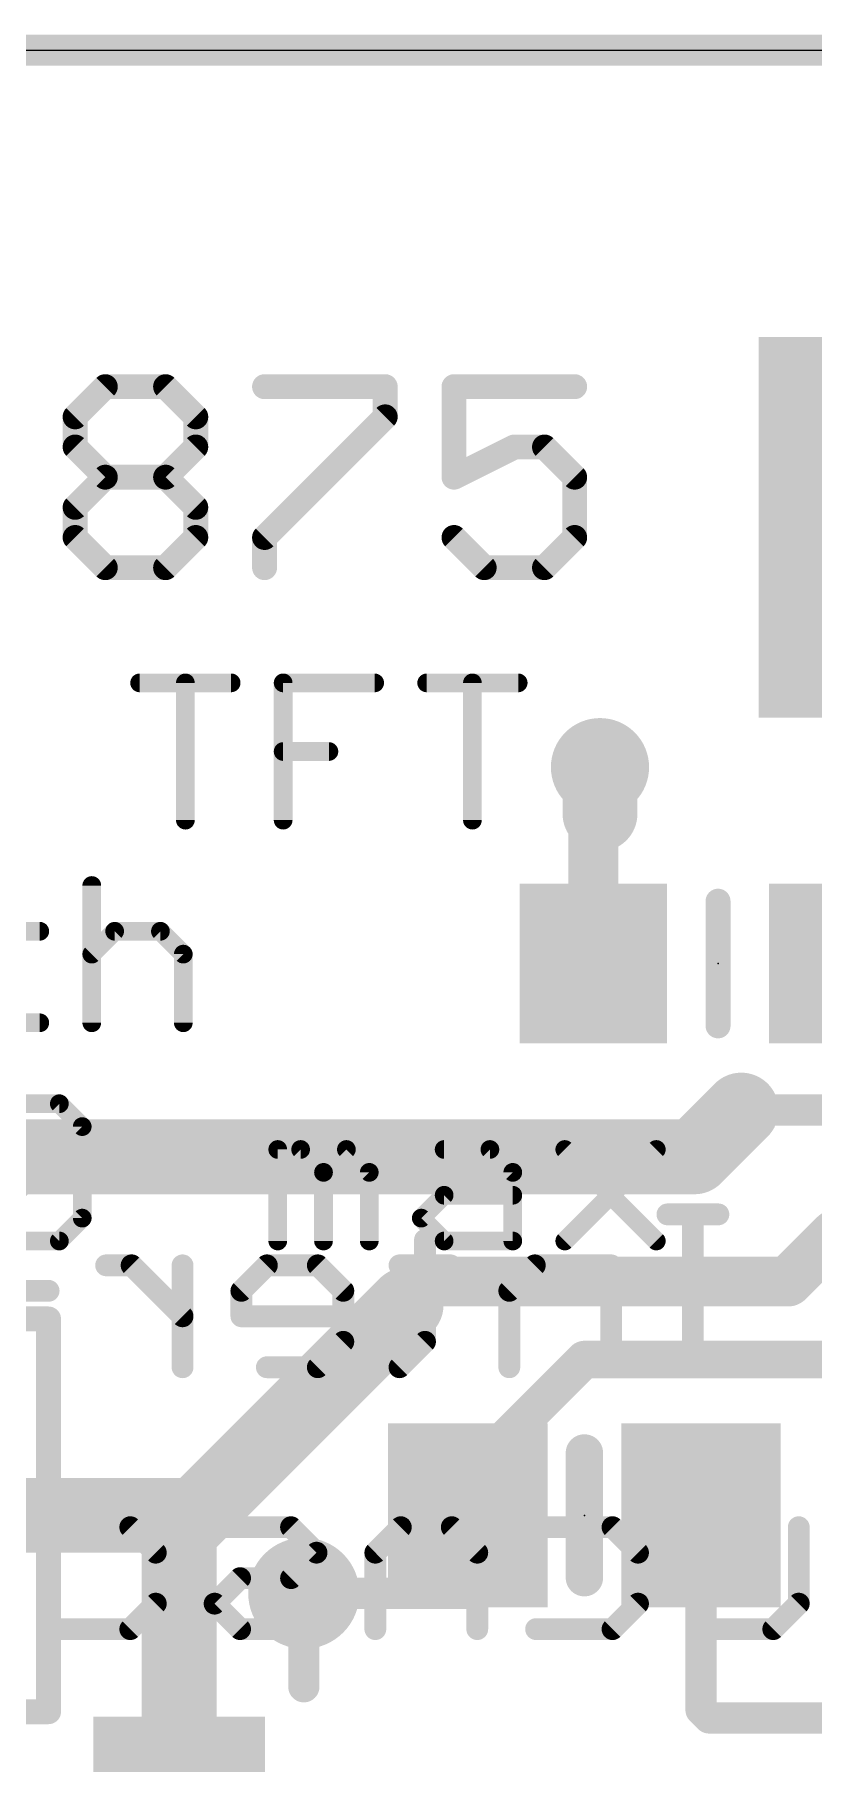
# Model space of a CAD drawing. Extents: x -0.1 to 49.3, y -0.1 to 40.8.
# Drawn here: x 9.99 to 16.34, y 26.68 to 40.77 of the extents above; entities that cross this region are included whole.
import ezdxf

# ---------------------------------------------------------------- set-up
doc = ezdxf.new("R2010")
doc.units = 0
for name, color, linetype in [('1', 12, 'CONTINUOUS'), ('16', 132, 'CONTINUOUS'), ('18', 110, 'CONTINUOUS'), ('20', 53, 'CONTINUOUS'), ('21', 40, 'CONTINUOUS'), ('22', 6, 'CONTINUOUS'), ('23', 53, 'CONTINUOUS')]:
    doc.layers.add(name, color=color, linetype=linetype)

# ---------------------------------------------------------------- blocks, each defined once
blk = doc.blocks.new('RECT')
blk.add_solid([(-0.5, -0.5), (0.5, -0.5), (-0.5, 0.5), (0.5, 0.5)])
blk = doc.blocks.new('ROUNDV')
at = {"const_width": 0.5}
blk.add_lwpolyline([(0, -0.25, 1), (0, 0.25, 1), (0, -0.25)], format="xyb", dxfattribs=at)

msp = doc.modelspace()

# ---------------------------------------------------------------- linework, layer by layer
at = {"layer": '1'}
for points, const_width in [([(14.543, 34.744), (14.597, 34.798)], 0.4064), ([(14.543, 33.198), (14.543, 34.744)], 0.4064), ([(15.748, 32.004), (15.367, 31.623)], 0.6096), ([(17.137, 32.004), (15.748, 32.004)], 0.254), ([(15.367, 31.623), (6.7865, 31.623)], 0.6096), ([(16.51, 30.988), (16.129, 30.607)], 0.4064), ([(17.01, 30.988), (16.51, 30.988)], 0.4064), ([(11.303, 28.702), (13.0175, 30.4165)], 0.6096), ([(13.208, 30.607), (13.0175, 30.4165)], 0.4064), ([(16.129, 30.607), (13.208, 30.607)], 0.4064), ([(14.47, 29.972), (13.708, 29.21)], 0.3048), ([(16.502, 29.972), (14.47, 29.972)], 0.3048), ([(13.708, 29.21), (13.708, 28.89)], 0.3048), ([(13.708, 28.89), (13.52, 28.702)], 0.3048), ([(8.5645, 28.702), (11.303, 28.702)], 0.6096), ([(11.303, 28.702), (11.168, 28.567)], 0.6096), ([(11.168, 28.567), (11.168, 26.361)], 0.6096), ([(13.52, 28.702), (13.52, 28.067)], 0.254), ([(15.42, 27.117), (15.42, 28.702)], 0.254), ([(13.52, 28.067), (12.184, 28.067)], 0.254), ([(15.486, 27.051), (15.42, 27.117)], 0.254), ([(20.5025, 27.051), (15.486, 27.051)], 0.254)]:
    msp.add_lwpolyline(points, dxfattribs=dict(at, const_width=const_width))
for points, const_width in [([(14.6446, 34.744, 1), (14.4414, 34.744)], 0.2032), ([(14.6688, 34.7262, 1), (14.5252, 34.8698)], 0.2032), ([(14.4712, 34.8158, 1), (14.6148, 34.6722)], 0.2032), ([(14.4414, 33.198, 1), (14.6446, 33.198)], 0.2032), ([(15.8558, 31.8962, 1), (15.6402, 32.1118)], 0.3048), ([(15.748, 32.0675, 1), (15.748, 31.9405)], 0.127), ([(15.2592, 31.7308, 1), (15.4748, 31.5152)], 0.3048), ([(15.367, 31.4706, 1), (15.367, 31.7754)], 0.3048), ([(16.51, 31.0896, 1), (16.51, 30.8864)], 0.2032), ([(13.1253, 30.3087, 1), (12.9097, 30.5243)], 0.3048), ([(13.208, 30.7086, 1), (13.208, 30.5054)], 0.2032), ([(13.2798, 30.5352, 1), (13.1362, 30.6788)], 0.2032), ([(16.0572, 30.6788, 1), (16.2008, 30.5352)], 0.2032), ([(16.129, 30.5054, 1), (16.129, 30.7086)], 0.2032), ([(12.9457, 30.4883, 1), (13.0893, 30.3447)], 0.2032), ([(14.47, 30.0482, 1), (14.47, 29.8958)], 0.1524), ([(14.5239, 29.9181, 1), (14.4161, 30.0259)], 0.1524), ([(13.7842, 29.21, 1), (13.6318, 29.21)], 0.1524), ([(13.6541, 29.2639, 1), (13.7619, 29.1561)], 0.1524), ([(13.7619, 28.8361, 1), (13.6541, 28.9439)], 0.1524), ([(11.1952, 28.8098, 1), (11.4108, 28.5942)], 0.3048), ([(11.4108, 28.5942, 1), (11.1952, 28.8098)], 0.3048), ([(11.303, 28.5496, 1), (11.303, 28.8544)], 0.3048), ([(13.6318, 28.89, 1), (13.7842, 28.89)], 0.1524), ([(11.0602, 28.6748, 1), (11.2758, 28.4592)], 0.3048), ([(11.3204, 28.567, 1), (11.0156, 28.567)], 0.3048), ([(13.4661, 28.7559, 1), (13.5739, 28.6481)], 0.1524), ([(13.5835, 28.702, 1), (13.4565, 28.702)], 0.127), ([(15.4835, 28.702, 1), (15.3565, 28.702)], 0.127), ([(12.184, 28.1305, 1), (12.184, 28.0035)], 0.127), ([(13.52, 28.0035, 1), (13.52, 28.1305)], 0.127), ([(13.4565, 28.067, 1), (13.5835, 28.067)], 0.127), ([(15.4649, 27.1619, 1), (15.3751, 27.0721)], 0.127), ([(15.3565, 27.117, 1), (15.4835, 27.117)], 0.127), ([(15.486, 27.1145, 1), (15.486, 26.9875)], 0.127), ([(15.4411, 27.0061, 1), (15.5309, 27.0959)], 0.127)]:
    msp.add_lwpolyline(points, format="xyb", dxfattribs=dict(at, const_width=const_width))
at = {"layer": '16'}
for points, const_width in [([(49.133, 40.64), (0.254, 40.64)], 0.254), ([(14.597, 34.798), (14.597, 34.417)], 0.6096), ([(12.184, 28.067), (12.184, 27.305)], 0.254)]:
    msp.add_lwpolyline(points, dxfattribs=dict(at, const_width=const_width))
for points, const_width in [([(14.7494, 34.798, 1), (14.4446, 34.798)], 0.3048), ([(14.4446, 34.417, 1), (14.7494, 34.417)], 0.3048), ([(12.2475, 28.067, 1), (12.1205, 28.067)], 0.127), ([(12.1205, 27.305, 1), (12.2475, 27.305)], 0.127)]:
    msp.add_lwpolyline(points, format="xyb", dxfattribs=dict(at, const_width=const_width))
at = {"layer": '20'}
msp.add_line((2.54, 40.64), (45.72, 40.64), dxfattribs=at)
at = {"layer": '21'}
for points, const_width in [([(10.3204, 37.6523), (10.5662, 37.8981)], 0.2032), ([(10.5662, 37.8981), (11.0576, 37.8981)], 0.2032), ([(11.0576, 37.8981), (11.3034, 37.6523)], 0.2032), ([(11.864, 37.8981), (12.847, 37.8981)], 0.2032), ([(12.847, 37.8981), (12.847, 37.6523)], 0.2032), ([(14.3906, 37.8981), (13.4076, 37.8981)], 0.2032), ([(13.4076, 37.8981), (13.4076, 37.1608)], 0.2032), ([(10.3204, 37.4066), (10.3204, 37.6523)], 0.2032), ([(11.3034, 37.6523), (11.3034, 37.4066)], 0.2032), ([(12.847, 37.6523), (11.864, 36.6693)], 0.2032), ([(10.5662, 37.1608), (10.3204, 37.4066)], 0.2032), ([(11.3034, 37.4066), (11.0576, 37.1608)], 0.2032), ([(13.4076, 37.1608), (13.8991, 37.4066)], 0.2032), ([(13.8991, 37.4066), (14.1449, 37.4066)], 0.2032), ([(14.1449, 37.4066), (14.3906, 37.1608)], 0.2032), ([(10.3204, 36.9151), (10.5662, 37.1608)], 0.2032), ([(10.5662, 37.1608), (11.0576, 37.1608)], 0.2032), ([(11.0576, 37.1608), (11.3034, 36.9151)], 0.2032), ([(14.3906, 37.1608), (14.3906, 36.6693)], 0.2032), ([(10.3204, 36.6693), (10.3204, 36.9151)], 0.2032), ([(11.3034, 36.9151), (11.3034, 36.6693)], 0.2032), ([(10.5662, 36.4236), (10.3204, 36.6693)], 0.2032), ([(11.3034, 36.6693), (11.0576, 36.4236)], 0.2032), ([(11.864, 36.6693), (11.864, 36.4236)], 0.2032), ([(13.6534, 36.4236), (13.4076, 36.6693)], 0.2032), ([(14.3906, 36.6693), (14.1449, 36.4236)], 0.2032), ([(11.0576, 36.4236), (10.5662, 36.4236)], 0.2032), ([(14.1449, 36.4236), (13.6534, 36.4236)], 0.2032), ([(10.846, 35.4848), (11.5917, 35.4848)], 0.1524), ([(11.2188, 34.3662), (11.2188, 35.4848)], 0.1524), ([(12.0154, 34.3662), (12.0154, 35.4848)], 0.1524), ([(12.0154, 35.4848), (12.7611, 35.4848)], 0.1524), ([(13.1848, 35.4848), (13.9305, 35.4848)], 0.1524), ([(13.5576, 34.3662), (13.5576, 35.4848)], 0.1524), ([(12.0154, 34.9255), (12.3882, 34.9255)], 0.1524), ([(10.4562, 33.8338), (10.4562, 32.7152)], 0.1524), ([(15.559, 32.69), (15.559, 33.706)], 0.2032), ([(10.0325, 33.4609), (9.4732, 33.4609)], 0.1524), ([(10.4562, 33.2745), (10.6426, 33.4609)], 0.1524), ([(10.6426, 33.4609), (11.0154, 33.4609)], 0.1524), ([(11.0154, 33.4609), (11.2019, 33.2745)], 0.1524), ([(11.2019, 33.2745), (11.2019, 32.7152)], 0.1524), ([(9.4732, 32.7152), (10.0325, 32.7152)], 0.1524), ([(9.819, 32.0558), (10.1919, 32.0558)], 0.1524), ([(10.1919, 32.0558), (10.3783, 31.8693)], 0.1524), ([(9.6326, 31.1236), (10.3783, 31.8693)], 0.1524), ([(10.3783, 31.8693), (10.3783, 31.1236)], 0.1524), ([(11.9714, 30.9372), (11.9714, 31.6829)], 0.1524), ([(11.9714, 31.6829), (12.1578, 31.6829)], 0.1524), ([(12.1578, 31.6829), (12.3442, 31.4965)], 0.1524), ([(12.3442, 31.4965), (12.5307, 31.6829)], 0.1524), ([(12.5307, 31.6829), (12.7171, 31.4965)], 0.1524), ([(13.3272, 31.6829), (13.7, 31.6829)], 0.1524), ([(13.7, 31.6829), (13.8865, 31.4965)], 0.1524), ([(14.3102, 31.6829), (15.0559, 30.9372)], 0.1524), ([(14.3102, 30.9372), (15.0559, 31.6829)], 0.1524), ([(12.3442, 31.4965), (12.3442, 30.9372)], 0.1524), ([(12.7171, 31.4965), (12.7171, 30.9372)], 0.1524), ([(13.8865, 31.4965), (13.8865, 30.9372)], 0.1524), ([(13.1408, 31.1236), (13.3272, 31.3101)], 0.1524), ([(13.3272, 31.3101), (13.8865, 31.3101)], 0.1524), ([(10.3783, 31.1236), (10.1919, 30.9372)], 0.1524), ([(13.3272, 30.9372), (13.1408, 31.1236)], 0.1524), ([(10.1919, 30.9372), (9.819, 30.9372)], 0.1524), ([(13.8865, 30.9372), (13.3272, 30.9372)], 0.1524), ([(2.299, 30.302), (10.104, 30.302)], 0.2032), ([(10.104, 30.302), (10.104, 29.848)], 0.2032), ([(10.104, 29.848), (10.104, 27.102)], 0.2032), ([(14.47, 28.194), (14.47, 29.21)], 0.3048), ([(10.104, 27.102), (2.299, 27.102)], 0.2032)]:
    msp.add_lwpolyline(points, dxfattribs=dict(at, const_width=const_width))
for points, const_width in [([(10.5662, 37.9489, 1), (10.5662, 37.8473)], 0.1016), ([(10.6021, 37.8621, 1), (10.5302, 37.934)], 0.1016), ([(11.0936, 37.934, 1), (11.0217, 37.8621)], 0.1016), ([(11.0576, 37.8473, 1), (11.0576, 37.9489)], 0.1016), ([(11.864, 37.9489, 1), (11.864, 37.8473)], 0.1016), ([(12.8978, 37.8981, 1), (12.7962, 37.8981)], 0.1016), ([(12.847, 37.8473, 1), (12.847, 37.9489)], 0.1016), ([(13.4076, 37.9489, 1), (13.4076, 37.8473)], 0.1016), ([(13.4584, 37.8981, 1), (13.3568, 37.8981)], 0.1016), ([(14.3906, 37.8473, 1), (14.3906, 37.9489)], 0.1016), ([(10.3712, 37.6523, 1), (10.2696, 37.6523)], 0.1016), ([(11.3542, 37.6523, 1), (11.2526, 37.6523)], 0.1016), ([(12.8829, 37.6164, 1), (12.8111, 37.6882)], 0.1016), ([(10.2845, 37.6882, 1), (10.3563, 37.6164)], 0.1016), ([(11.2675, 37.6164, 1), (11.3393, 37.6882)], 0.1016), ([(12.7962, 37.6523, 1), (12.8978, 37.6523)], 0.1016), ([(10.3563, 37.4425, 1), (10.2845, 37.3707)], 0.1016), ([(11.3393, 37.3707, 1), (11.2675, 37.4425)], 0.1016), ([(13.8991, 37.4574, 1), (13.8991, 37.3558)], 0.1016), ([(13.9218, 37.3611, 1), (13.8764, 37.452)], 0.1016), ([(14.1808, 37.4425, 1), (14.1089, 37.3707)], 0.1016), ([(14.1449, 37.3558, 1), (14.1449, 37.4574)], 0.1016), ([(10.2696, 37.4066, 1), (10.3712, 37.4066)], 0.1016), ([(11.2526, 37.4066, 1), (11.3542, 37.4066)], 0.1016), ([(10.5662, 37.2116, 1), (10.5662, 37.11)], 0.1016), ([(10.6021, 37.1249, 1), (10.5302, 37.1967)], 0.1016), ([(10.5302, 37.1249, 1), (10.6021, 37.1967)], 0.1016), ([(11.0936, 37.1967, 1), (11.0217, 37.1249)], 0.1016), ([(11.0217, 37.1967, 1), (11.0936, 37.1249)], 0.1016), ([(11.0576, 37.11, 1), (11.0576, 37.2116)], 0.1016), ([(13.3849, 37.2063, 1), (13.4303, 37.1154)], 0.1016), ([(13.3568, 37.1608, 1), (13.4584, 37.1608)], 0.1016), ([(14.4414, 37.1608, 1), (14.3398, 37.1608)], 0.1016), ([(14.3547, 37.1249, 1), (14.4265, 37.1967)], 0.1016), ([(10.3712, 36.9151, 1), (10.2696, 36.9151)], 0.1016), ([(10.2845, 36.951, 1), (10.3563, 36.8792)], 0.1016), ([(11.3542, 36.9151, 1), (11.2526, 36.9151)], 0.1016), ([(11.2675, 36.8792, 1), (11.3393, 36.951)], 0.1016), ([(10.3563, 36.7053, 1), (10.2845, 36.6334)], 0.1016), ([(11.3393, 36.6334, 1), (11.2675, 36.7053)], 0.1016), ([(11.9148, 36.6693, 1), (11.8132, 36.6693)], 0.1016), ([(13.4436, 36.7053, 1), (13.3717, 36.6334)], 0.1016), ([(14.4265, 36.6334, 1), (14.3547, 36.7053)], 0.1016), ([(10.2696, 36.6693, 1), (10.3712, 36.6693)], 0.1016), ([(11.2526, 36.6693, 1), (11.3542, 36.6693)], 0.1016), ([(11.8281, 36.7053, 1), (11.8999, 36.6334)], 0.1016), ([(14.3398, 36.6693, 1), (14.4414, 36.6693)], 0.1016), ([(10.5662, 36.4744, 1), (10.5662, 36.3728)], 0.1016), ([(10.5302, 36.3877, 1), (10.6021, 36.4595)], 0.1016), ([(11.0217, 36.4595, 1), (11.0936, 36.3877)], 0.1016), ([(11.0576, 36.3728, 1), (11.0576, 36.4744)], 0.1016), ([(13.6534, 36.4744, 1), (13.6534, 36.3728)], 0.1016), ([(13.6175, 36.3877, 1), (13.6893, 36.4595)], 0.1016), ([(14.1089, 36.4595, 1), (14.1808, 36.3877)], 0.1016), ([(14.1449, 36.3728, 1), (14.1449, 36.4744)], 0.1016), ([(11.8132, 36.4236, 1), (11.9148, 36.4236)], 0.1016), ([(10.846, 35.5229, 1), (10.846, 35.4467)], 0.0762), ([(11.2569, 35.4848, 1), (11.1807, 35.4848)], 0.0762), ([(11.5917, 35.4467, 1), (11.5917, 35.5229)], 0.0762), ([(12.0535, 35.4848, 1), (11.9773, 35.4848)], 0.0762), ([(12.0154, 35.5229, 1), (12.0154, 35.4467)], 0.0762), ([(12.7611, 35.4467, 1), (12.7611, 35.5229)], 0.0762), ([(13.1848, 35.5229, 1), (13.1848, 35.4467)], 0.0762), ([(13.5957, 35.4848, 1), (13.5195, 35.4848)], 0.0762), ([(13.9305, 35.4467, 1), (13.9305, 35.5229)], 0.0762), ([(12.0154, 34.9636, 1), (12.0154, 34.8874)], 0.0762), ([(12.3882, 34.8874, 1), (12.3882, 34.9636)], 0.0762), ([(11.1807, 34.3662, 1), (11.2569, 34.3662)], 0.0762), ([(11.9773, 34.3662, 1), (12.0535, 34.3662)], 0.0762), ([(13.5195, 34.3662, 1), (13.5957, 34.3662)], 0.0762), ([(10.4943, 33.8338, 1), (10.4181, 33.8338)], 0.0762), ([(15.6098, 33.706, 1), (15.5082, 33.706)], 0.1016), ([(10.0325, 33.4228, 1), (10.0325, 33.499)], 0.0762), ([(10.6426, 33.499, 1), (10.6426, 33.4228)], 0.0762), ([(10.6695, 33.434, 1), (10.6157, 33.4878)], 0.0762), ([(11.0424, 33.4878, 1), (10.9885, 33.434)], 0.0762), ([(11.0154, 33.4228, 1), (11.0154, 33.499)], 0.0762), ([(10.4292, 33.3014, 1), (10.4831, 33.2475)], 0.0762), ([(11.24, 33.2745, 1), (11.1638, 33.2745)], 0.0762), ([(11.1749, 33.2475, 1), (11.2288, 33.3014)], 0.0762), ([(10.0325, 32.6771, 1), (10.0325, 32.7533)], 0.0762), ([(10.4181, 32.7152, 1), (10.4943, 32.7152)], 0.0762), ([(11.1638, 32.7152, 1), (11.24, 32.7152)], 0.0762), ([(15.5082, 32.69, 1), (15.6098, 32.69)], 0.1016), ([(10.2188, 32.0827, 1), (10.1649, 32.0288)], 0.0762), ([(10.1919, 32.0177, 1), (10.1919, 32.0939)], 0.0762), ([(10.4164, 31.8693, 1), (10.3402, 31.8693)], 0.0762), ([(10.4052, 31.8424, 1), (10.3513, 31.8963)], 0.0762), ([(10.3513, 31.8424, 1), (10.4052, 31.8963)], 0.0762), ([(12.0095, 31.6829, 1), (11.9333, 31.6829)], 0.0762), ([(11.9714, 31.721, 1), (11.9714, 31.6448)], 0.0762), ([(12.1847, 31.7098, 1), (12.1309, 31.656)], 0.0762), ([(12.1578, 31.6448, 1), (12.1578, 31.721)], 0.0762), ([(12.5576, 31.7098, 1), (12.5037, 31.656)], 0.0762), ([(12.5576, 31.656, 1), (12.5037, 31.7098)], 0.0762), ([(13.3272, 31.721, 1), (13.3272, 31.6448)], 0.0762), ([(13.727, 31.7098, 1), (13.6731, 31.656)], 0.0762), ([(13.7, 31.6448, 1), (13.7, 31.721)], 0.0762), ([(14.3371, 31.7098, 1), (14.2832, 31.656)], 0.0762), ([(15.0828, 31.656, 1), (15.0289, 31.7098)], 0.0762), ([(12.3823, 31.4965, 1), (12.3061, 31.4965)], 0.0762), ([(12.3173, 31.5234, 1), (12.3712, 31.4695)], 0.0762), ([(12.3173, 31.4695, 1), (12.3712, 31.5234)], 0.0762), ([(12.7552, 31.4965, 1), (12.679, 31.4965)], 0.0762), ([(12.6901, 31.4695, 1), (12.744, 31.5234)], 0.0762), ([(13.9246, 31.4965, 1), (13.8484, 31.4965)], 0.0762), ([(13.8595, 31.4695, 1), (13.9134, 31.5234)], 0.0762), ([(13.3272, 31.3482, 1), (13.3272, 31.272)], 0.0762), ([(13.3541, 31.2831, 1), (13.3003, 31.337)], 0.0762), ([(13.8865, 31.272, 1), (13.8865, 31.3482)], 0.0762), ([(10.3402, 31.1236, 1), (10.4164, 31.1236)], 0.0762), ([(10.4052, 31.0967, 1), (10.3513, 31.1506)], 0.0762), ([(13.1677, 31.1506, 1), (13.1138, 31.0967)], 0.0762), ([(13.1138, 31.1506, 1), (13.1677, 31.0967)], 0.0762), ([(10.1649, 30.9641, 1), (10.2188, 30.9103)], 0.0762), ([(10.1919, 30.8991, 1), (10.1919, 30.9753)], 0.0762), ([(13.3272, 30.9753, 1), (13.3272, 30.8991)], 0.0762), ([(13.3003, 30.9103, 1), (13.3541, 30.9641)], 0.0762), ([(13.8865, 30.8991, 1), (13.8865, 30.9753)], 0.0762), ([(14.2832, 30.9641, 1), (14.3371, 30.9103)], 0.0762), ([(15.0289, 30.9103, 1), (15.0828, 30.9641)], 0.0762), ([(11.9333, 30.9372, 1), (12.0095, 30.9372)], 0.0762), ([(12.3061, 30.9372, 1), (12.3823, 30.9372)], 0.0762), ([(12.679, 30.9372, 1), (12.7552, 30.9372)], 0.0762), ([(13.8484, 30.9372, 1), (13.9246, 30.9372)], 0.0762), ([(10.1548, 30.302, 1), (10.0532, 30.302)], 0.1016), ([(10.104, 30.2512, 1), (10.104, 30.3528)], 0.1016), ([(10.1548, 29.848, 1), (10.0532, 29.848)], 0.1016), ([(10.0532, 29.848, 1), (10.1548, 29.848)], 0.1016), ([(14.5462, 29.21, 1), (14.3938, 29.21)], 0.1524), ([(14.3938, 28.194, 1), (14.5462, 28.194)], 0.1524), ([(10.104, 27.0512, 1), (10.104, 27.1528)], 0.1016), ([(10.0532, 27.102, 1), (10.1548, 27.102)], 0.1016)]:
    msp.add_lwpolyline(points, format="xyb", dxfattribs=dict(at, const_width=const_width))
at = {"layer": '22', "const_width": 0.1778}
for points in [[(15.5616, 31.1542), (15.1464, 31.1542)], [(15.354, 29.9085), (15.354, 31.1542)], [(13.1711, 30.9466), (13.1711, 30.1161)], [(10.7807, 30.7389), (10.5731, 30.7389)], [(11.1959, 30.3237), (10.7807, 30.7389)], [(11.1959, 29.9085), (11.1959, 30.7389)], [(11.8828, 30.7389), (11.6752, 30.5313)], [(12.298, 30.7389), (11.8828, 30.7389)], [(12.5056, 30.5313), (12.298, 30.7389)], [(13.3788, 30.7389), (12.9635, 30.7389)], [(14.0657, 30.7389), (13.858, 30.5313)], [(14.6885, 30.7389), (14.0657, 30.7389)], [(14.6885, 29.9085), (14.6885, 30.7389)], [(10.1044, 30.5313), (9.6892, 30.5313)], [(11.6752, 30.5313), (11.6752, 30.3237)], [(12.5056, 30.1161), (12.5056, 30.5313)], [(13.858, 30.5313), (13.858, 29.9085)], [(11.6752, 30.3237), (12.5056, 30.3237)], [(12.298, 29.9085), (12.5056, 30.1161)], [(13.1711, 30.1161), (12.9635, 29.9085)], [(11.8828, 29.9085), (12.298, 29.9085)], [(15.5616, 29.9085), (15.1464, 29.9085)], [(13.597, 29.0206), (13.597, 27.7749)], [(10.1472, 28.6053), (10.77, 28.6053)], [(10.77, 28.6053), (10.9776, 28.3977)], [(12.0797, 28.6053), (11.4569, 28.6053)], [(12.2873, 28.3977), (12.0797, 28.6053)], [(12.9742, 28.6053), (12.7666, 28.3977)], [(13.3894, 28.6053), (12.9742, 28.6053)], [(13.597, 28.3977), (13.3894, 28.6053)], [(14.0763, 28.6053), (14.6992, 28.6053)], [(14.6992, 28.6053), (14.9068, 28.3977)], [(15.3861, 27.7749), (15.3861, 28.6053)], [(16.2165, 28.6053), (16.2165, 27.9825)], [(10.9776, 28.3977), (10.9776, 27.9825)], [(12.0797, 28.1901), (12.2873, 28.3977)], [(12.7666, 28.3977), (12.7666, 27.7749)], [(14.9068, 28.3977), (14.9068, 27.9825)], [(11.4569, 27.9825), (11.6645, 28.1901)], [(11.6645, 28.1901), (12.0797, 28.1901)], [(10.9776, 27.9825), (10.77, 27.7749)], [(11.6645, 27.7749), (11.4569, 27.9825)], [(14.9068, 27.9825), (14.6992, 27.7749)], [(16.2165, 27.9825), (16.0089, 27.7749)], [(10.77, 27.7749), (10.1472, 27.7749)], [(12.2873, 27.7749), (11.6645, 27.7749)], [(14.6992, 27.7749), (14.0763, 27.7749)], [(16.0089, 27.7749), (15.3861, 27.7749)]]:
    msp.add_lwpolyline(points, dxfattribs=at)
at = {"layer": '22', "const_width": 0.0889}
for points in [[(15.1464, 31.1986, 1), (15.1464, 31.1097)], [(15.3985, 31.1542, 1), (15.3096, 31.1542)], [(15.5616, 31.1097, 1), (15.5616, 31.1986)], [(13.2156, 30.9466, 1), (13.1267, 30.9466)], [(10.5731, 30.7834, 1), (10.5731, 30.6945)], [(10.8121, 30.7704, 1), (10.7492, 30.7075)], [(10.7807, 30.6945, 1), (10.7807, 30.7834)], [(11.2403, 30.7389, 1), (11.1514, 30.7389)], [(11.8828, 30.7834, 1), (11.8828, 30.6945)], [(11.9142, 30.7075, 1), (11.8513, 30.7704)], [(12.3294, 30.7704, 1), (12.2666, 30.7075)], [(12.298, 30.6945, 1), (12.298, 30.7834)], [(12.9635, 30.7834, 1), (12.9635, 30.6945)], [(13.3788, 30.6945, 1), (13.3788, 30.7834)], [(14.0657, 30.7834, 1), (14.0657, 30.6945)], [(14.0971, 30.7075, 1), (14.0342, 30.7704)], [(14.7329, 30.7389, 1), (14.644, 30.7389)], [(14.6885, 30.6945, 1), (14.6885, 30.7834)], [(10.1044, 30.4869, 1), (10.1044, 30.5758)], [(11.7196, 30.5313, 1), (11.6307, 30.5313)], [(11.6437, 30.5628, 1), (11.7066, 30.4999)], [(12.5501, 30.5313, 1), (12.4612, 30.5313)], [(12.4742, 30.4999, 1), (12.537, 30.5628)], [(13.9025, 30.5313, 1), (13.8136, 30.5313)], [(13.8266, 30.5628, 1), (13.8895, 30.4999)], [(11.1645, 30.2923, 1), (11.2273, 30.3551)], [(11.6307, 30.3237, 1), (11.7196, 30.3237)], [(11.6752, 30.3682, 1), (11.6752, 30.2793)], [(12.5056, 30.2793, 1), (12.5056, 30.3682)], [(12.4612, 30.1161, 1), (12.5501, 30.1161)], [(12.537, 30.0847, 1), (12.4742, 30.1475)], [(13.1267, 30.1161, 1), (13.2156, 30.1161)], [(13.2026, 30.0847, 1), (13.1397, 30.1475)], [(11.1514, 29.9085, 1), (11.2403, 29.9085)], [(11.8828, 29.953, 1), (11.8828, 29.864)], [(12.2666, 29.9399, 1), (12.3294, 29.8771)], [(12.298, 29.864, 1), (12.298, 29.953)], [(12.9321, 29.9399, 1), (12.995, 29.8771)], [(13.8136, 29.9085, 1), (13.9025, 29.9085)], [(14.644, 29.9085, 1), (14.7329, 29.9085)], [(15.1464, 29.953, 1), (15.1464, 29.864)], [(15.3096, 29.9085, 1), (15.3985, 29.9085)], [(15.5616, 29.864, 1), (15.5616, 29.953)], [(13.6415, 29.0206, 1), (13.5526, 29.0206)], [(10.1472, 28.6498, 1), (10.1472, 28.5609)], [(10.8014, 28.6368, 1), (10.7386, 28.5739)], [(10.77, 28.5609, 1), (10.77, 28.6498)], [(11.4569, 28.6498, 1), (11.4569, 28.5609)], [(12.1111, 28.6368, 1), (12.0483, 28.5739)], [(12.0797, 28.5609, 1), (12.0797, 28.6498)], [(12.9742, 28.6498, 1), (12.9742, 28.5609)], [(13.0056, 28.5739, 1), (12.9428, 28.6368)], [(13.4209, 28.6368, 1), (13.358, 28.5739)], [(13.3894, 28.5609, 1), (13.3894, 28.6498)], [(14.0763, 28.6498, 1), (14.0763, 28.5609)], [(14.7306, 28.6368, 1), (14.6677, 28.5739)], [(14.6992, 28.5609, 1), (14.6992, 28.6498)], [(15.4305, 28.6053, 1), (15.3416, 28.6053)], [(16.2609, 28.6053, 1), (16.172, 28.6053)], [(11.022, 28.3977, 1), (10.9331, 28.3977)], [(10.9462, 28.3663, 1), (11.009, 28.4292)], [(12.3187, 28.3663, 1), (12.2559, 28.4292)], [(12.2559, 28.3663, 1), (12.3187, 28.4292)], [(12.7352, 28.4292, 1), (12.798, 28.3663)], [(12.8111, 28.3977, 1), (12.7222, 28.3977)], [(13.5656, 28.3663, 1), (13.6285, 28.4292)], [(14.9512, 28.3977, 1), (14.8623, 28.3977)], [(14.8753, 28.3663, 1), (14.9382, 28.4292)], [(11.6645, 28.2346, 1), (11.6645, 28.1457)], [(11.6959, 28.1587, 1), (11.6331, 28.2215)], [(12.0483, 28.2215, 1), (12.1111, 28.1587)], [(12.0797, 28.1457, 1), (12.0797, 28.2346)], [(11.009, 27.9511, 1), (10.9462, 28.0139)], [(11.4883, 28.0139, 1), (11.4254, 27.9511)], [(11.4254, 28.0139, 1), (11.4883, 27.9511)], [(14.9382, 27.9511, 1), (14.8753, 28.0139)], [(16.2479, 27.9511, 1), (16.1851, 28.0139)], [(10.9331, 27.9825, 1), (11.022, 27.9825)], [(14.8623, 27.9825, 1), (14.9512, 27.9825)], [(16.172, 27.9825, 1), (16.2609, 27.9825)], [(10.1472, 27.8194, 1), (10.1472, 27.7305)], [(10.7386, 27.8063, 1), (10.8014, 27.7435)], [(10.77, 27.7305, 1), (10.77, 27.8194)], [(11.6645, 27.8194, 1), (11.6645, 27.7305)], [(11.6331, 27.7435, 1), (11.6959, 27.8063)], [(12.2873, 27.7305, 1), (12.2873, 27.8194)], [(12.7222, 27.7749, 1), (12.8111, 27.7749)], [(13.5526, 27.7749, 1), (13.6415, 27.7749)], [(14.0763, 27.8194, 1), (14.0763, 27.7305)], [(14.6677, 27.8063, 1), (14.7306, 27.7435)], [(14.6992, 27.7305, 1), (14.6992, 27.8194)], [(15.3861, 27.8194, 1), (15.3861, 27.7305)], [(15.3416, 27.7749, 1), (15.4305, 27.7749)], [(15.9775, 27.8063, 1), (16.0403, 27.7435)], [(16.0089, 27.7305, 1), (16.0089, 27.8194)]]:
    msp.add_lwpolyline(points, format="xyb", dxfattribs=at)
at = {"layer": '23'}
for p in [(15.559, 33.198), (14.47, 28.702)]:
    msp.add_point(p, dxfattribs=at)

# ---------------------------------------------------------------- block references
at = {"layer": '1'}
for p, xscale, yscale, rotation in [((17.04, 36.752), 3.1, 2.3, 270), ((14.543, 33.198), 1.2, 1.3, 180), ((16.575, 33.198), 1.2, 1.3, 180), ((13.52, 28.702), 1.3, 1.5, 180), ((15.42, 28.702), 1.3, 1.5, 180)]:
    msp.add_blockref('RECT', p, dxfattribs=dict(at, xscale=xscale, yscale=yscale, rotation=rotation))
at = {"layer": '1', "xscale": 1.4, "yscale": 1.4}
msp.add_blockref('RECT', (11.168, 26.361), dxfattribs=at)
at = {"layer": '18'}
for p, xscale, yscale in [((14.597, 34.798), 0.8001, 0.8001), ((14.597, 34.798), 0.8001, 0.8001), ((12.184, 28.067), 0.9064, 0.9064), ((12.184, 28.067), 0.9064, 0.9064)]:
    msp.add_blockref('ROUNDV', p, dxfattribs=dict(at, xscale=xscale, yscale=yscale))

doc.saveas('drawing.dxf')
